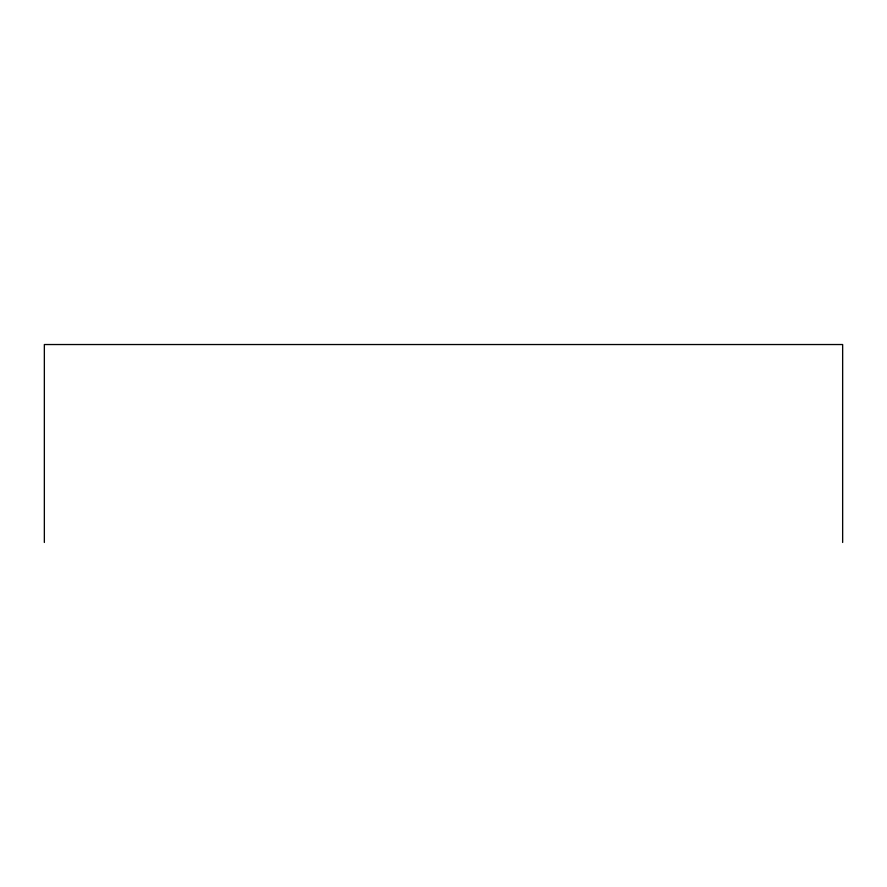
<?xml version="1.0" encoding="UTF-8"?>
<svg xmlns="http://www.w3.org/2000/svg" width="887" height="887" viewBox="0 0 887 887"><rect width="100%" height="100%" fill="white"/><g stroke="black" fill="none" stroke-linecap="round" stroke-linejoin="round"><path stroke-width="1.33" d="M842.65 542.467L842.65 344.533L44.35 344.533L44.35 542.467"/></g></svg>
